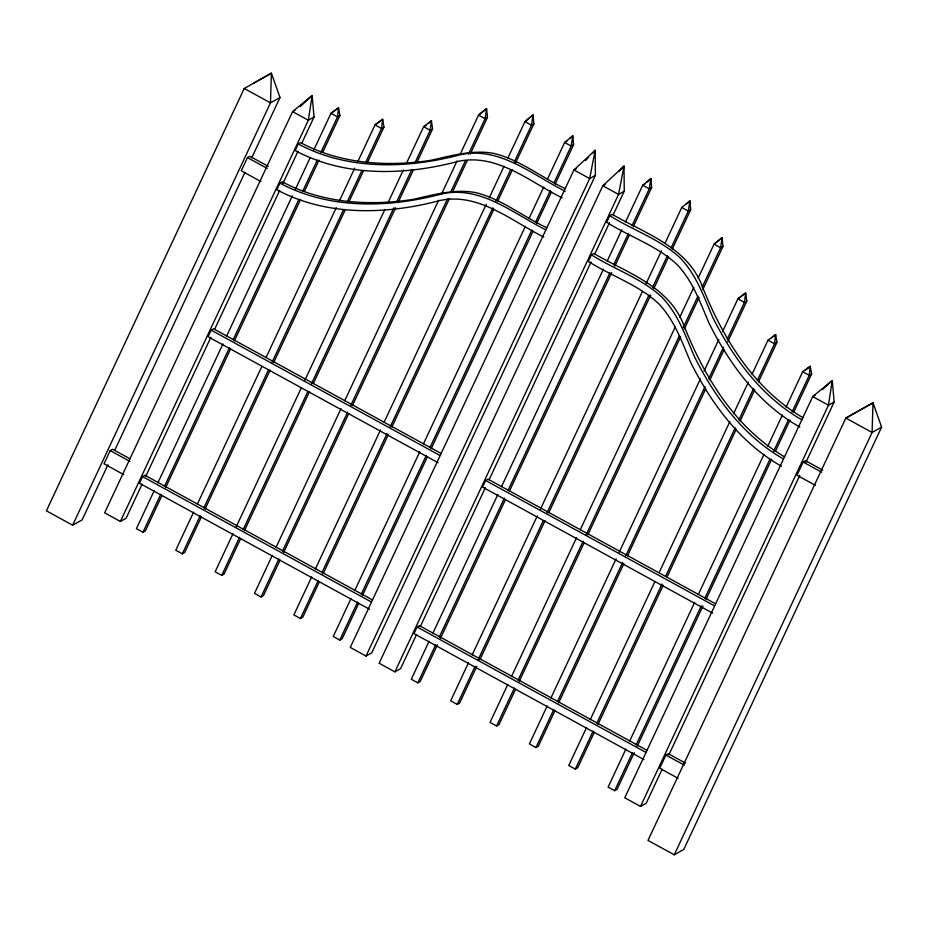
<?xml version="1.0" encoding="UTF-8"?>
<svg xmlns="http://www.w3.org/2000/svg" width="928" height="928" viewBox="0 0 928 928"><rect width="100%" height="100%" fill="white"/><g stroke="black" fill="none" stroke-linecap="round" stroke-linejoin="round"><path stroke-width="1.39" d="M546.754 227.72C522.835 216.572 501.584 198.87 475.612 192.606C454.337 188.639 433.283 194.892 412.658 199.462C368.81 206.167 321.9 203.162 282.263 181.795L279.885 183.129L276.834 189.753C326.714 216.491 386.651 214.728 440.046 200.483C479.08 192.34 511.282 221.026 543.773 237.023M565.106 188.546C541.186 177.399 519.924 159.697 493.963 153.433C472.688 149.466 451.634 155.718 431.01 160.289C387.162 166.994 340.251 163.989 300.614 142.622L298.236 143.956L295.185 150.58C345.065 177.318 405.002 175.554 458.397 161.31C497.431 153.166 529.633 181.853 562.124 197.85M251.732 157.841L280.001 97.51L271.394 73.196L244.238 88.485L46.4 510.829L72.639 525.202L82.163 519.854L107.961 464.766M72.639 525.202L270.477 102.857L271.394 73.196L253.75 83.137M129.816 458.699L112.59 449.268L110.212 450.602L104.029 463.803L123.714 474.591M268.296 166.379L249.841 156.275L247.463 157.609L241.28 170.81L260.965 181.586M114.724 450.335L244.98 172.272M120.396 521.466L308.34 120.246L312.133 95.526L292.598 111.615L104.644 512.848L120.396 521.466L126.104 518.265L142.077 484.172M372.418 599.906L144.93 475.275L142.552 476.609L139.455 483.21L369.483 609.244M441.044 453.409L213.556 328.779L211.178 330.113L208.081 336.713L438.109 462.736M145.754 476.308L210.865 337.316M214.554 329.452L279.653 190.46M282.727 183.906L298.085 151.125M301.762 143.26L314.047 117.032L312.133 95.526L300.278 106.569M154.21 490.668L136.416 528.658L142.97 532.254L145.348 530.92L161.924 495.54M157.888 482.804L222.952 343.917M226.629 336.064L292.308 195.866M295.371 189.312L310.103 157.864M313.78 150.011L330.971 113.32L338.534 107.857L339.903 115.582L322.724 152.262M142.97 532.254L160.776 494.253M164.453 486.4L229.506 347.513M233.195 339.648L298.862 199.462M302.551 191.597L317.272 160.15M320.96 152.296L337.525 116.916L338.534 107.857L330.971 113.32L337.525 116.916L339.903 115.582M165.602 487.676L230.666 348.8M234.343 340.936L300.626 199.427M304.314 191.574L319.046 160.126M193.604 512.152L175.775 550.223L182.34 553.819L184.718 552.485L201.318 517.035M197.293 504.275L261.87 366.444M266.174 357.245L336.272 207.594M339.346 201.028L354.716 168.212M357.802 161.646L375.016 124.897L382.649 119.26L383.948 127.148L367.349 162.597M182.34 553.819L200.17 515.748M203.858 507.871L268.424 370.04M272.113 362.164L343.453 209.879M347.142 202.002L361.897 170.497M365.586 162.62L381.57 128.493L382.649 119.26L375.016 124.897L381.57 128.493L383.948 127.148M205.007 509.159L270.187 370.005M273.876 362.129L345.216 209.856M348.905 201.979L363.66 170.474M232.974 533.716L215.134 571.787L221.699 575.383L224.077 574.049L240.688 538.6M236.048 527.15L301.24 387.985M304.929 380.109L384.888 209.426M387.962 202.861L403.332 170.033M406.406 163.467L423.632 126.707L431.416 120.768L432.564 128.969L417.194 161.797M221.699 575.383L239.528 537.312M243.229 529.436L307.806 391.581M311.495 383.705L393.901 207.768M396.975 201.202L411.742 169.696M414.816 163.131L430.186 130.303L431.416 120.768L428.168 123.528M244.377 530.723L309.569 391.558M313.258 383.67L395.664 207.744M398.124 202.49L413.505 169.673M272.298 555.362L254.504 593.352L261.058 596.948L263.436 595.614L280.012 560.234M275.987 547.497L341.04 408.61M344.729 400.745L438.631 200.274M441.705 193.72L457.052 160.973M460.114 154.419L478.535 115.107L486.562 108.634L487.467 117.369L470.287 154.048M261.058 596.948L278.864 558.958M282.541 551.093L347.606 412.206M350.668 405.652L447.644 198.627M450.718 192.073L465.45 160.637M468.512 154.083L485.089 118.703L486.562 108.634L478.535 115.107L485.089 118.703L487.467 117.369M283.69 552.38L348.754 413.482M352.443 405.629L449.419 198.604M452.481 192.05L467.213 160.602M311.692 576.88L293.863 614.928L300.428 618.512L302.806 617.178L319.394 581.752M315.369 569.003L380.515 429.931M384.204 422.066L486.226 204.276M489.3 197.71L504.043 166.228M507.732 158.352L524.946 121.626L533.09 114.91L533.878 123.876L515.446 163.235M300.428 618.512L318.246 580.476M321.935 572.599L387.08 433.527M390.154 426.973L492.791 207.872M495.854 201.306L510.609 169.824M514.298 161.948L531.5 125.21L533.09 114.91L524.946 121.626L531.5 125.21L533.878 123.876M323.083 573.887L388.229 434.814M391.918 426.95L493.94 209.16M497.628 201.283L512.372 169.801M351.028 598.49L333.233 636.492L339.787 640.088L342.165 638.742L358.742 603.362M354.716 590.626L419.781 451.727M423.458 443.874L525.352 226.351M529.03 218.486L543.762 187.038M547.45 179.174L564.63 142.494L572.785 135.766L573.574 144.745L555.164 184.057M339.787 640.088L357.593 602.086M361.27 594.222L426.335 455.323M430.024 447.458L531.906 229.947M535.595 222.082L550.327 190.634M554.004 182.77L571.196 146.079L572.785 135.766L569.896 138.458M362.419 595.509L427.483 456.611M431.172 448.746L533.066 231.234M536.744 223.37L551.476 191.922M366.026 656.038L589.674 178.582L595.15 150.29L573.933 169.963L350.274 647.419L366.026 656.038L371.734 652.836L595.393 175.369L595.15 150.29L592.238 153.375M394.887 671.86L618.547 194.404L624.01 166.1L602.794 185.774L379.146 663.23L394.887 671.86L400.594 668.647L416.568 634.543M646.897 750.288L419.41 625.658L417.032 626.992L413.934 633.592L643.962 759.614M715.523 603.792L488.035 479.15L485.657 480.495L482.56 487.096L712.588 613.118M784.636 456.878C734.698 427.657 703.32 375.55 682.892 322.863C667.139 285.441 626.098 272.287 593.816 253.506L591.438 254.84L588.34 261.441C611.448 276.103 638.719 284.861 658.845 303.874C674.517 320.288 681.964 342.026 690.734 362.454C711.451 403.877 740.474 443.178 781.492 466.239M802.987 417.704C753.049 388.484 721.671 336.377 701.232 283.69C685.49 246.268 644.438 233.114 612.167 214.333L609.789 215.667L606.692 222.268C629.799 236.942 657.07 245.688 677.196 264.7C692.868 281.114 700.315 302.853 709.085 323.28C729.802 364.704 758.826 404.005 799.843 427.066M420.256 626.667L485.39 487.629M489.079 479.764L591.078 262.021M594.755 254.156L609.51 222.674M613.199 214.797L624.254 191.191L624.01 166.1L619.162 171.239M429.096 641.26L411.301 679.261L417.855 682.857L420.233 681.523L437.424 644.832M432.784 633.395L497.849 494.508M501.526 486.643L603.42 269.12M607.109 261.267L621.83 229.808M625.518 221.954L642.71 185.264L650.853 178.536L651.642 187.514L633.232 226.826M417.855 682.857L435.661 644.856M439.338 636.991L504.403 498.092M508.092 490.239L609.986 272.716M613.663 264.851L628.395 233.404M632.084 225.55L649.264 188.86L650.853 178.536L647.002 182.132M440.498 638.278L505.563 499.38M509.24 491.515L611.749 272.693M614.812 266.139L629.544 234.691M468.489 662.778L450.66 700.826L457.226 704.422L459.604 703.088L476.806 666.35M472.166 654.913L537.312 515.84M540.386 509.275L642.408 291.496M646.097 283.62L661.455 250.815M665.144 242.95L681.744 207.524L689.887 200.819L690.676 209.786L672.243 249.145M457.226 704.422L475.043 666.374M478.117 659.82L543.263 520.747M546.952 512.871L648.974 295.081M652.651 287.216L667.406 255.722M671.095 247.857L688.298 211.12L689.887 200.819L686.036 204.392M479.88 659.785L545.026 520.724M548.715 512.848L650.737 295.058M653.811 288.504L668.554 257.01M507.825 684.4L490.03 722.39L496.584 725.986L498.962 724.652L515.539 689.272M511.502 676.535L576.566 537.648M580.255 529.784L675.387 326.691M679.679 317.515L693.796 287.378M698.1 278.214L714.05 244.145L722.077 237.672L722.993 246.396L702.74 289.64M496.584 725.986L514.39 687.984M518.068 680.131L583.132 541.233M586.194 534.69L679.493 335.53M683.17 327.665L697.902 296.218M702.206 287.042L720.615 247.741L722.077 237.672L714.05 244.145L720.615 247.741L722.993 246.396M519.216 681.407L584.28 542.52M587.958 534.656L680.642 336.806M684.33 328.953L699.051 297.505M547.218 705.883L529.389 743.954L535.955 747.55L538.333 746.216L554.932 710.767M550.919 698.007L616.111 558.842M619.185 552.276L700.362 378.972M704.05 371.084L718.817 339.578M722.506 331.702L737.876 298.874L745.66 292.935L746.82 301.136L727.749 341.84M535.955 747.55L553.784 709.479M557.473 701.603L622.665 562.426M625.739 555.872L705.083 386.5M708.772 378.624L723.527 347.107M727.216 339.23L744.442 302.47L745.66 292.935L737.876 298.874L744.442 302.47L746.82 301.136M558.621 702.89L623.813 563.714M627.502 555.837L705.616 389.099M709.92 379.912L724.06 349.717M586.589 727.459L568.748 765.519L575.314 769.115L577.692 767.781L594.291 732.331M590.278 719.583L654.843 581.74M659.147 572.553L729.86 421.579M733.561 413.702L748.316 382.197M752.005 374.32L767.99 340.193L775.622 334.567L776.933 342.444L758.478 381.837M575.314 769.115L593.143 731.044M596.832 723.167L662.024 584.025M665.712 576.149L735.196 427.808M738.885 419.932L753.64 388.414M757.329 380.538L774.555 343.789L775.622 334.567L771.423 338.001M597.98 724.455L663.172 585.313M666.861 577.436L736.345 429.096M740.034 421.219L754.789 389.714M625.913 749.093L608.118 787.095L614.672 790.679L617.05 789.345L634.242 752.666M629.602 741.228L694.654 602.353M698.332 594.488L764.011 454.291M767.688 446.438L782.42 414.99M786.097 407.125L802.674 371.757L810.237 366.282L811.617 374.007L793.811 412.009M614.672 790.679L632.478 752.689M636.156 744.824L701.22 605.949M704.897 598.084L769.95 459.198M773.639 451.344L788.371 419.897M792.048 412.032L809.239 375.341L810.237 366.282L805.052 370.411M637.304 746.112L702.983 605.914M706.046 599.36L771.725 459.174M775.402 451.31L790.134 419.862M640.517 806.432L828.46 405.2L832.254 380.48L812.719 396.581L624.764 797.802L640.517 806.432L646.224 803.219L662.198 769.126M685.49 763.141L668.276 753.71L665.898 755.044L659.715 768.245L678.159 778.348M822.742 470.136L805.527 460.706L803.149 462.04L796.966 475.24L815.41 485.356M668.949 754.708L799.774 475.414M805.922 462.306L834.168 401.998L832.254 380.48L822.382 389.679M674.25 854.804L872.088 432.46L872.993 402.798L845.837 418.076L647.999 840.42L674.25 854.804L683.762 849.456L881.6 427.112L872.993 402.798L845.837 418.076L872.088 432.46L881.6 427.112M585.452 160.579L588.364 157.493M280.001 97.51L270.477 102.857L244.238 88.485M294.884 110.339L292.598 111.615L308.34 120.246L314.047 117.032M426.01 125.373L423.632 126.707L430.186 130.303L432.564 128.969M567.008 141.149L564.63 142.494L571.196 146.079L573.574 144.745M576.218 168.676L573.933 169.963L589.674 178.582L595.393 175.369M605.079 184.486L602.794 185.774L618.547 194.404L624.254 191.191M645.088 183.93L642.71 185.264L649.264 188.86L651.642 187.514M690.676 209.786L688.298 211.12L681.744 207.524M776.933 342.444L774.555 343.789L767.99 340.193M811.617 374.007L809.239 375.341L802.674 371.757M815.004 395.293L812.719 396.581L828.46 405.2L834.168 401.998M298.236 143.956C347.919 170.601 407.624 168.803 460.81 154.605C500.088 146.392 532.544 175.079 565.21 191.249M279.885 183.129C329.568 209.774 389.273 207.976 442.459 193.778C481.226 185.635 513.404 213.626 545.618 229.738M609.789 215.667C632.977 230.388 660.353 239.18 680.537 258.286C696.302 274.804 703.865 296.658 712.669 317.237C733.097 358.011 761.528 396.824 801.792 419.769M591.438 254.84C614.626 269.561 642.002 278.354 662.186 297.459C677.95 313.977 685.514 335.82 694.318 356.41C714.746 397.172 743.177 435.998 783.441 458.942M247.463 157.609L267.148 168.386M803.149 462.04L821.593 472.155M211.178 330.113L439.93 455.439M485.657 480.495L714.409 605.822M110.212 450.602L129.897 461.39M665.898 755.044L684.342 765.148M142.552 476.609L371.304 601.947M417.032 626.992L645.784 752.318"/></g></svg>
